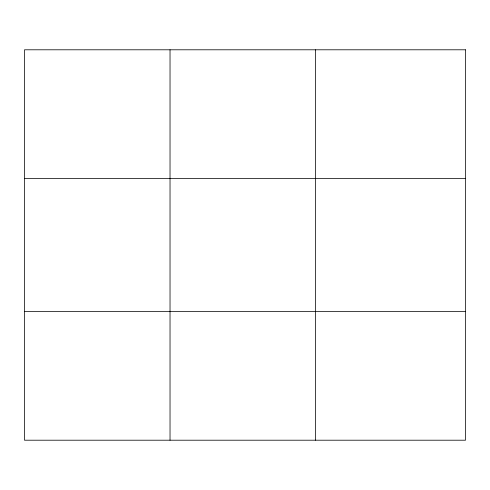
<?xml version="1.0" encoding="UTF-8"?>
<svg xmlns="http://www.w3.org/2000/svg" width="490" height="490" viewBox="0 0 490 490"><rect width="100%" height="100%" fill="white"/><g stroke="black" fill="none" stroke-linecap="round" stroke-linejoin="round"><path stroke-width="0.73" d="M170.03 440.204L170.03 49.796M315.56 440.204L315.56 49.796M24.5 178.63L465.5 178.63M24.5 311.371L465.5 311.371M465.5 49.796L465.5 440.204L24.5 440.204L24.5 49.796L465.5 49.796"/></g></svg>
